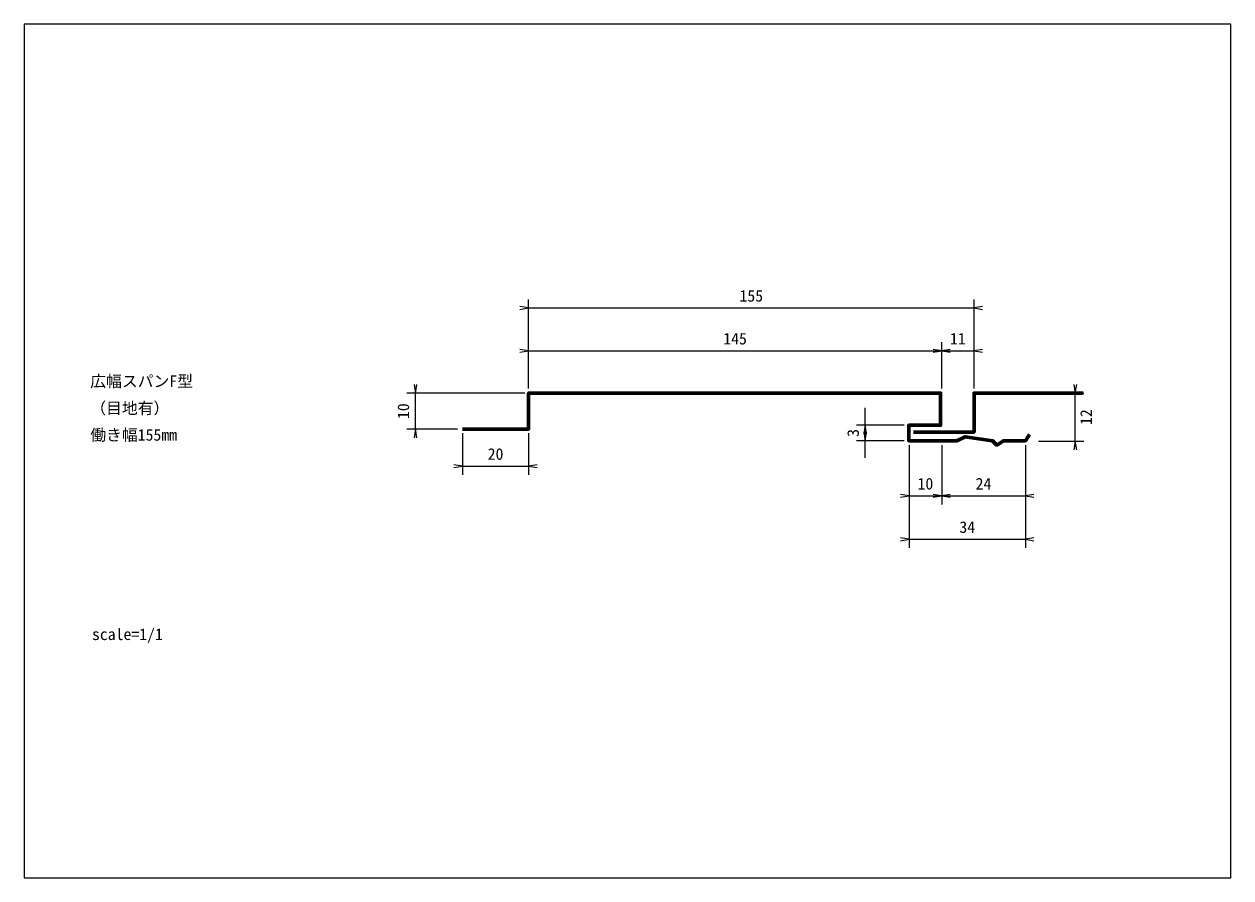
# Model space of a CAD drawing. Units: millimetres on the paper. Extents: x -210 to 210, y -148 to 148.
import ezdxf
from ezdxf.enums import TextEntityAlignment as Align

# ---------------------------------------------------------------- set-up
doc = ezdxf.new("R2010")
doc.units = ezdxf.units.MM
doc.layers.add('0-1_0', color=7, linetype='Continuous', lineweight=13)
doc.layers.add('0-2_レイヤー 1', color=7, linetype='Continuous', lineweight=13)
doc.styles.add('ＭＳ ゴシック', font='')
doc.styles.get('ＭＳ ゴシック').set_extended_font_data('MS Gothic')

# ---------------------------------------------------------------- blocks, each defined once
blk = doc.blocks.new('open_arrow')
at = {"color": 0, "linetype": 'Continuous', "lineweight": -2}
blk.add_lwpolyline([(7.5, 1.25), (0, 0), (7.5, -1.25)], dxfattribs=at)

msp = doc.modelspace()

# ---------------------------------------------------------------- linework, layer by layer
at = {"layer": '0-1_0'}
msp.add_lwpolyline([(-210, -148.5), (210, -148.5), (210, 148.5), (-210, 148.5)], close=True, dxfattribs=at)
at = {"layer": '0-2_レイヤー 1'}
for p, q in [((-34.418, 21.722), (-34.418, 52.762)), ((120.607, 21.722), (120.607, 52.762)), ((-34.418, 49.762), (120.607, 49.762)), ((-34.418, 21.722), (-34.418, 37.858)), ((109.349, 21.722), (109.349, 37.858)), ((109.349, 21.722), (109.349, 37.858)), ((120.607, 21.722), (120.607, 37.858)), ((-34.418, 34.858), (109.349, 34.858)), ((109.349, 34.858), (120.607, 34.858)), ((-35.76, 20.172), (-76.799, 20.172)), ((-73.799, 7.56), (-73.799, 20.172)), ((120.607, 20.172), (158.846, 20.172)), ((155.846, 3.419), (155.846, 20.172)), ((82.736, -2.421), (82.736, 14.978)), ((96.26, 8.978), (79.736, 8.978)), ((-59.216, 7.56), (-76.799, 7.56)), ((-57.418, 6.219), (-57.418, -8.275)), ((-34.418, 6.219), (-34.418, -8.275)), ((96.26, 3.579), (79.736, 3.579)), ((98.031, 2.048), (98.031, -18.606)), ((98.031, 2.048), (98.031, -33.711)), ((109.349, 2.048), (109.349, -18.606)), ((109.349, 2.048), (109.349, -18.606)), ((138.48, 2.048), (138.48, -18.606)), ((138.48, 2.048), (138.48, -33.711)), ((143.075, 3.419), (158.846, 3.419)), ((-57.418, -5.275), (-34.418, -5.275)), ((98.031, -15.606), (109.349, -15.606)), ((109.349, -15.606), (138.48, -15.606)), ((98.031, -30.711), (138.48, -30.711))]:
    msp.add_line(p, q, dxfattribs=at)
at = {"layer": '0-2_レイヤー 1', "lineweight": 60}
for points in [[(-57.418, 7.605), (-34.418, 7.605), (-34.418, 20.172), (108.952, 20.172), (108.952, 8.978), (97.907, 8.978), (97.907, 3.579), (114.587, 3.579), (117.502, 4.963), (127.05, 3.582), (128.587, 2.048), (130.842, 3.579), (138.563, 3.579), (139.934, 5.729)], [(158.647, 20.172), (120.607, 20.172), (120.607, 6.588), (99.574, 6.588)]]:
    msp.add_lwpolyline(points, dxfattribs=at)

# ---------------------------------------------------------------- block references
at = {"layer": '0-2_レイヤー 1', "xscale": 0.4, "yscale": 0.4}
for p, rotation in [((-34.418, 49.762), 180), ((-34.418, 34.858), 180), ((109.349, 34.858), 180), ((-73.799, 20.172), 90), ((155.846, 20.172), 90), ((82.736, 8.978), 270), ((-73.799, 7.56), 270), ((82.736, 3.579), 90), ((155.846, 3.419), 270), ((-57.418, -5.275), 180), ((98.031, -15.606), 180), ((109.349, -15.606), 180), ((98.031, -30.711), 180)]:
    msp.add_blockref('open_arrow', p, dxfattribs=dict(at, rotation=rotation))
for p in [(120.607, 49.762), (109.349, 34.858), (120.607, 34.858), (-34.418, -5.275), (109.349, -15.606), (138.48, -15.606), (138.48, -30.711)]:
    msp.add_blockref('open_arrow', p, dxfattribs=at)

# ---------------------------------------------------------------- texts
at = {"layer": '0-2_レイヤー 1', "style": 'ＭＳ ゴシック'}
for s, p in [('155', (38.97, 50.762)), ('145', (33.34, 35.858)), ('11', (112.228, 35.858)), ('広幅スパンF型', (-186.978, 21.056)), ('（目地有）', (-186.978, 11.676)), ('働き幅155mm', (-186.978, 2.381)), ('20', (-48.668, -4.275)), ('10', (100.94, -14.606)), ('24', (121.164, -14.606)), ('34', (115.506, -29.711)), ('scale=1/1', (-186.388, -66.974))]:
    msp.add_text(s, height=4.032, dxfattribs=at).set_placement(p, align=Align.BOTTOM_LEFT)
for s, p in [('10', (-74.799, 11.116)), ('12', (162.846, 9.046)), ('3', (81.736, 4.904))]:
    msp.add_text(s, height=4.032, rotation=90, dxfattribs=at).set_placement(p, align=Align.BOTTOM_LEFT)

doc.saveas('drawing.dxf')
